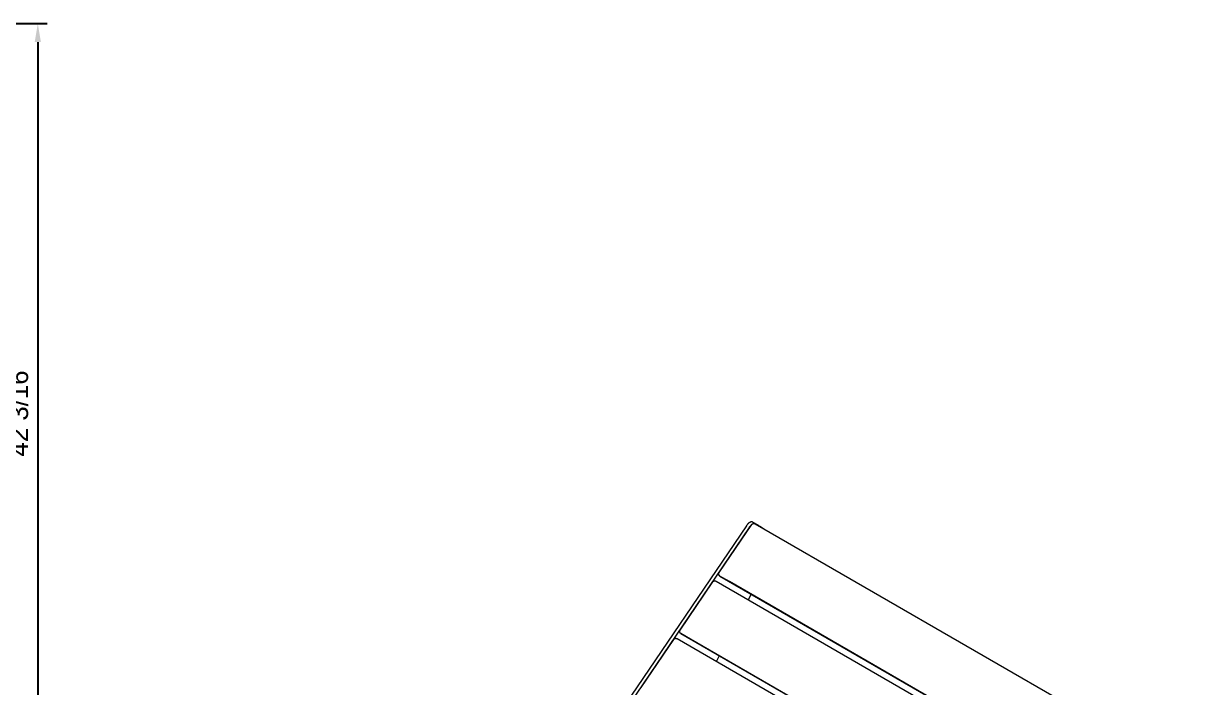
# Model space of a CAD drawing. Header units: inches. Extents: x 3 to 193, y 3 to 134.
# Drawn here: x 127.7 to 191.4, y 94.6 to 130.5 of the extents above; entities that cross this region are included whole.
import ezdxf

# ---------------------------------------------------------------- set-up
doc = ezdxf.new("R2010")
doc.units = ezdxf.units.IN
doc.header["$PDSIZE"] = -1
doc.layers.add('ZANO_R', color=7, linetype='Continuous', lineweight=0)
doc.styles.get("Standard").update_dxf_attribs({"font": 'ARIALUNI.TTF'})
doc.dimstyles.new('amerykanie', dxfattribs={"dimtxt": 50, "dimasz": 50, "dimexe": 0.5, "dimexo": 0.5, "dimgap": 1, "dimtad": 1, "dimdec": 0, "dimzin": 0, "dimlunit": 5, "dimtxsty": 'Standard', "dimcen": 0.09, "dimclrd": 1, "dimclre": 1, "dimclrt": 1, "dimazin": 0, "dimtfac": 1, "dimtdec": 0, "dimtmove": 0, "dimatfit": 3, "dimfxl": 1, "dimtzin": 0, "dimarcsym": 1})

# ---------------------------------------------------------------- blocks, each defined once
blk = doc.blocks.new('*D366')
at = {"layer": 'Defpoints', "color": 0}
for p in [(125.353, 130.526), (125.112, 88.319), (128.489, 88.319)]:
    blk.add_point(p, dxfattribs=at)
at = {"layer": 'ZANO_R', "color": 1, "lineweight": -2}
for p, q in [((125.853, 130.526), (128.989, 130.526)), ((128.489, 129.526), (128.489, 89.319)), ((125.612, 88.319), (128.989, 88.319))]:
    blk.add_line(p, q, dxfattribs=at)
at = {"layer": 'ZANO_R', "color": 1}
for points in [[(128.656, 129.526), (128.323, 129.526), (128.489, 130.526)], [(128.323, 89.319), (128.656, 89.319), (128.489, 88.319)]]:
    blk.add_solid(points, dxfattribs=at)
at = {"layer": 'ZANO_R', "color": 1, "insert": (127.47, 109.422), "char_height": 1, "attachment_point": 5, "rotation": 90}
blk.add_mtext('42 3/16', dxfattribs=at)

msp = doc.modelspace()

# ---------------------------------------------------------------- linework, layer by layer
at = {"layer": 'ZANO_R'}
for p, q in [((166.83329, 103.34957), (150.4693, 79.23712)), ((166.97677, 103.24639), (150.61278, 79.13394)), ((165.3611, 100.81505), (167.12604, 103.4157)), ((166.84196, 103.36205), (166.83329, 103.34957)), ((166.85107, 103.37454), (166.84196, 103.36205)), ((166.86061, 103.38701), (166.85107, 103.37454)), ((166.87057, 103.3994), (166.86061, 103.38701)), ((166.88092, 103.41168), (166.87057, 103.3994)), ((166.89166, 103.42379), (166.88092, 103.41168)), ((166.90274, 103.43567), (166.89166, 103.42379)), ((166.91415, 103.44728), (166.90274, 103.43567)), ((166.92584, 103.45855), (166.91415, 103.44728)), ((166.93779, 103.46944), (166.92584, 103.45855)), ((166.94994, 103.47989), (166.93779, 103.46944)), ((166.96226, 103.48984), (166.94994, 103.47989)), ((166.9747, 103.49926), (166.96226, 103.48984)), ((166.98722, 103.5081), (166.9747, 103.49926)), ((166.98902, 103.26398), (166.97677, 103.24639)), ((166.99348, 103.51228), (166.98722, 103.5081)), ((167.00185, 103.28114), (166.98902, 103.26398)), ((166.99975, 103.5163), (166.99348, 103.51228)), ((167.00601, 103.52016), (166.99975, 103.5163)), ((167.01527, 103.29785), (167.00185, 103.28114)), ((167.01226, 103.52385), (167.00601, 103.52016)), ((167.01848, 103.52736), (167.01226, 103.52385)), ((167.02925, 103.31409), (167.01527, 103.29785)), ((167.02468, 103.5307), (167.01848, 103.52736)), ((167.03085, 103.53385), (167.02468, 103.5307)), ((167.04377, 103.32984), (167.02925, 103.31409)), ((167.03698, 103.53683), (167.03085, 103.53385)), ((167.04307, 103.53962), (167.03698, 103.53683)), ((167.0491, 103.54222), (167.04307, 103.53962)), ((167.05883, 103.34509), (167.04377, 103.32984)), ((167.05508, 103.54463), (167.0491, 103.54222)), ((167.061, 103.54685), (167.05508, 103.54463)), ((167.07439, 103.35982), (167.05883, 103.34509)), ((167.06685, 103.54888), (167.061, 103.54685)), ((167.07263, 103.55072), (167.06685, 103.54888)), ((167.07834, 103.55237), (167.07263, 103.55072)), ((167.09045, 103.374), (167.07439, 103.35982)), ((167.08396, 103.55383), (167.07834, 103.55237)), ((167.08949, 103.5551), (167.08396, 103.55383)), ((167.09494, 103.55618), (167.08949, 103.5551)), ((167.10699, 103.38763), (167.09045, 103.374)), ((167.10028, 103.55707), (167.09494, 103.55618)), ((167.10553, 103.55778), (167.10028, 103.55707)), ((167.11068, 103.5583), (167.10553, 103.55778)), ((167.11572, 103.55864), (167.11068, 103.5583)), ((167.1182, 103.55874), (167.11572, 103.55864)), ((167.12066, 103.5588), (167.1182, 103.55874)), ((167.12308, 103.55882), (167.12066, 103.5588)), ((167.12548, 103.55879), (167.12308, 103.55882)), ((167.12785, 103.55872), (167.12548, 103.55879)), ((167.12604, 103.4157), (167.12877, 103.41958)), ((167.13019, 103.5586), (167.12785, 103.55872)), ((167.12877, 103.41958), (167.13164, 103.42337)), ((167.1325, 103.55844), (167.13019, 103.5586)), ((167.13164, 103.42337), (167.13464, 103.42705)), ((167.13478, 103.55825), (167.1325, 103.55844)), ((167.13464, 103.42705), (167.13776, 103.43062)), ((167.13703, 103.55801), (167.13478, 103.55825)), ((167.13925, 103.55773), (167.13703, 103.55801)), ((167.13776, 103.43062), (167.14101, 103.43409)), ((167.14145, 103.55741), (167.13925, 103.55773)), ((167.14101, 103.43409), (167.14438, 103.43744)), ((167.14361, 103.55704), (167.14145, 103.55741)), ((167.14574, 103.55664), (167.14361, 103.55704)), ((167.14438, 103.43744), (167.14786, 103.44067)), ((167.14784, 103.5562), (167.14574, 103.55664)), ((167.14991, 103.55573), (167.14784, 103.5562)), ((167.14786, 103.44067), (167.15145, 103.44377)), ((167.15195, 103.55521), (167.14991, 103.55573)), ((167.15145, 103.44377), (167.15515, 103.44675)), ((167.15396, 103.55466), (167.15195, 103.55521)), ((167.15594, 103.55407), (167.15396, 103.55466)), ((167.15515, 103.44675), (167.15894, 103.4496)), ((167.15789, 103.55345), (167.15594, 103.55407)), ((167.15981, 103.55279), (167.15789, 103.55345)), ((167.15894, 103.4496), (167.16284, 103.45232)), ((167.16169, 103.55209), (167.15981, 103.55279)), ((167.16355, 103.55136), (167.16169, 103.55209)), ((167.16284, 103.45232), (167.16683, 103.4549)), ((167.16537, 103.5506), (167.16355, 103.55136)), ((167.16716, 103.5498), (167.16537, 103.5506)), ((167.16683, 103.4549), (167.1709, 103.45733)), ((167.16892, 103.54897), (167.16716, 103.5498)), ((167.17065, 103.54811), (167.16892, 103.54897)), ((167.17235, 103.54722), (167.17065, 103.54811)), ((167.1709, 103.45733), (167.17506, 103.45963)), ((167.17402, 103.5463), (167.17235, 103.54722)), ((167.47323, 103.37648), (167.17402, 103.5463)), ((167.17506, 103.45963), (167.17929, 103.46178)), ((167.17929, 103.46178), (167.1836, 103.46377)), ((167.1836, 103.46377), (167.18797, 103.46562)), ((167.18797, 103.46562), (167.19241, 103.46732)), ((167.19241, 103.46732), (167.1969, 103.46885)), ((167.1969, 103.46885), (167.20145, 103.47024)), ((167.20145, 103.47024), (167.20603, 103.47146)), ((167.20603, 103.47146), (167.21066, 103.47252)), ((167.21066, 103.47252), (167.21532, 103.47342)), ((167.21532, 103.47342), (167.22001, 103.47416)), ((167.22001, 103.47416), (167.22473, 103.47473)), ((167.22473, 103.47473), (167.22946, 103.47514)), ((167.22946, 103.47514), (167.2342, 103.47538)), ((167.2342, 103.47538), (167.23895, 103.47546)), ((167.23895, 103.47546), (167.2437, 103.47537)), ((167.2437, 103.47537), (167.24844, 103.47512)), ((167.24844, 103.47512), (167.25317, 103.4747)), ((167.25317, 103.4747), (167.25788, 103.47412)), ((167.25788, 103.47412), (167.26257, 103.47337)), ((167.26257, 103.47337), (167.26723, 103.47246)), ((167.26723, 103.47246), (167.27186, 103.47139)), ((167.27186, 103.47139), (167.27644, 103.47016)), ((167.27644, 103.47016), (167.28098, 103.46877)), ((167.28098, 103.46877), (167.28547, 103.46722)), ((167.28547, 103.46722), (167.2899, 103.46552)), ((167.2899, 103.46552), (167.29427, 103.46366)), ((167.29427, 103.46366), (167.29858, 103.46166)), ((167.29858, 103.46166), (167.30281, 103.4595)), ((167.30281, 103.4595), (167.30696, 103.4572)), ((167.30696, 103.4572), (191.40694, 89.54307)), ((167.47323, 103.37648), (167.53244, 103.34119)), ((167.53244, 103.34119), (167.59075, 103.30444)), ((167.59075, 103.30444), (167.76689, 103.19166)), ((165.33758, 100.73901), (165.33768, 100.74375)), ((165.33765, 100.73426), (165.33758, 100.73901)), ((165.33788, 100.72952), (165.33765, 100.73426)), ((165.33768, 100.74375), (165.33795, 100.74849)), ((165.33827, 100.7248), (165.33788, 100.72952)), ((165.33795, 100.74849), (165.33838, 100.75321)), ((165.33883, 100.72008), (165.33827, 100.7248)), ((165.33838, 100.75321), (165.33897, 100.75792)), ((165.33956, 100.7154), (165.33883, 100.72008)), ((165.33897, 100.75792), (165.33973, 100.7626)), ((165.34044, 100.71074), (165.33956, 100.7154)), ((165.33973, 100.7626), (165.34065, 100.76725)), ((165.34149, 100.70611), (165.34044, 100.71074)), ((165.34065, 100.76725), (165.34173, 100.77187)), ((165.3427, 100.70152), (165.34149, 100.70611)), ((165.34173, 100.77187), (165.34297, 100.77645)), ((165.34407, 100.69698), (165.3427, 100.70152)), ((165.34297, 100.77645), (165.34437, 100.78099)), ((165.34559, 100.69248), (165.34407, 100.69698)), ((165.34437, 100.78099), (165.34592, 100.78547)), ((165.34727, 100.68805), (165.34559, 100.69248)), ((165.34592, 100.78547), (165.34764, 100.78989)), ((165.3491, 100.68367), (165.34727, 100.68805)), ((165.34764, 100.78989), (165.3495, 100.79425)), ((165.35109, 100.67936), (165.3491, 100.68367)), ((165.3495, 100.79425), (165.35152, 100.79855)), ((165.35322, 100.67513), (165.35109, 100.67936)), ((165.35152, 100.79855), (165.35368, 100.80277)), ((165.3555, 100.67096), (165.35322, 100.67513)), ((165.35368, 100.80277), (165.35599, 100.80692)), ((165.35792, 100.66689), (165.3555, 100.67096)), ((165.35599, 100.80692), (165.35763, 100.80967)), ((165.35763, 100.80967), (165.35933, 100.81238)), ((165.36049, 100.66289), (165.35792, 100.66689)), ((165.35933, 100.81238), (165.3611, 100.81505)), ((165.36319, 100.65899), (165.36049, 100.66289)), ((165.36602, 100.65519), (165.36319, 100.65899)), ((165.36899, 100.65149), (165.36602, 100.65519)), ((165.37208, 100.64789), (165.36899, 100.65149)), ((165.37529, 100.6444), (165.37208, 100.64789)), ((165.37863, 100.64103), (165.37529, 100.6444)), ((165.38208, 100.63777), (165.37863, 100.64103)), ((165.38564, 100.63464), (165.38208, 100.63777)), ((165.38931, 100.63163), (165.38564, 100.63464)), ((165.39308, 100.62875), (165.38931, 100.63163)), ((163.25085, 97.70557), (165.01579, 100.30623)), ((165.01579, 100.30623), (165.01852, 100.31011)), ((165.01852, 100.31011), (165.02139, 100.31389)), ((165.02139, 100.31389), (165.02439, 100.31757)), ((165.02439, 100.31757), (165.02751, 100.32115)), ((165.02751, 100.32115), (165.03076, 100.32461)), ((165.03076, 100.32461), (165.03412, 100.32796)), ((165.03412, 100.32796), (165.0376, 100.33119)), ((165.0376, 100.33119), (165.04119, 100.3343)), ((165.04119, 100.3343), (165.04489, 100.33728)), ((165.04489, 100.33728), (165.04869, 100.34013)), ((165.04869, 100.34013), (165.05258, 100.34284)), ((165.05258, 100.34284), (165.05657, 100.34542)), ((165.05657, 100.34542), (165.06065, 100.34786)), ((165.06065, 100.34786), (165.0648, 100.35015)), ((165.0648, 100.35015), (165.06904, 100.3523)), ((165.06904, 100.3523), (165.07335, 100.3543)), ((165.07335, 100.3543), (165.07772, 100.35615)), ((165.07772, 100.35615), (165.08216, 100.35784)), ((165.08216, 100.35784), (165.08665, 100.35938)), ((165.08665, 100.35938), (165.09119, 100.36076)), ((165.09119, 100.36076), (165.09578, 100.36198)), ((165.09578, 100.36198), (165.10041, 100.36304)), ((165.10041, 100.36304), (165.10507, 100.36394)), ((165.10507, 100.36394), (165.10976, 100.36468)), ((165.10976, 100.36468), (165.11447, 100.36525)), ((165.11447, 100.36525), (165.1192, 100.36566)), ((165.1192, 100.36566), (165.12395, 100.36591)), ((165.12395, 100.36591), (165.12869, 100.36598)), ((165.12869, 100.36598), (165.13344, 100.3659)), ((165.13344, 100.3659), (165.13818, 100.36564)), ((165.13818, 100.36564), (165.14291, 100.36523)), ((165.14291, 100.36523), (165.14763, 100.36464)), ((165.14763, 100.36464), (165.15231, 100.3639)), ((165.15231, 100.3639), (165.15698, 100.36299)), ((165.15698, 100.36299), (165.1616, 100.36192)), ((165.1616, 100.36192), (165.16619, 100.36069)), ((165.16619, 100.36069), (165.17073, 100.3593)), ((165.17073, 100.3593), (165.17522, 100.35775)), ((165.17522, 100.35775), (165.17965, 100.35605)), ((165.17965, 100.35605), (165.18402, 100.35419)), ((165.18402, 100.35419), (165.18832, 100.35218)), ((165.18832, 100.35218), (165.19255, 100.35003)), ((165.19255, 100.35003), (165.19671, 100.34772)), ((165.19671, 100.34772), (189.75517, 86.16889)), ((165.39695, 100.626), (165.39308, 100.62875)), ((165.40091, 100.6234), (165.39695, 100.626)), ((165.40496, 100.62093), (165.40091, 100.6234)), ((165.40547, 100.62063), (165.40496, 100.62093)), ((165.40547, 100.62063), (189.88891, 86.48511)), ((165.91465, 100.32224), (165.40547, 100.62063)), ((190.19257, 86.30538), (165.91465, 100.32224)), ((167.08973, 99.64381), (166.93461, 99.34434)), ((163.22733, 97.62953), (163.22743, 97.63427)), ((163.22739, 97.62479), (163.22733, 97.62953)), ((163.22762, 97.62005), (163.22739, 97.62479)), ((163.22743, 97.63427), (163.22769, 97.63901)), ((163.22802, 97.61532), (163.22762, 97.62005)), ((163.22769, 97.63901), (163.22812, 97.64374)), ((163.22858, 97.61061), (163.22802, 97.61532)), ((163.22812, 97.64374), (163.22872, 97.64844)), ((163.2293, 97.60592), (163.22858, 97.61061)), ((163.22872, 97.64844), (163.22947, 97.65313)), ((163.23019, 97.60126), (163.2293, 97.60592)), ((163.22947, 97.65313), (163.23039, 97.65778)), ((163.23124, 97.59663), (163.23019, 97.60126)), ((163.23039, 97.65778), (163.23147, 97.6624)), ((163.23244, 97.59205), (163.23124, 97.59663)), ((163.23147, 97.6624), (163.23271, 97.66698)), ((163.23381, 97.5875), (163.23244, 97.59205)), ((163.23271, 97.66698), (163.23411, 97.67151)), ((163.23534, 97.58301), (163.23381, 97.5875)), ((163.23411, 97.67151), (163.23567, 97.67599)), ((163.23702, 97.57857), (163.23534, 97.58301)), ((163.23567, 97.67599), (163.23738, 97.68042)), ((163.23885, 97.5742), (163.23702, 97.57857)), ((163.23738, 97.68042), (163.23925, 97.68478)), ((163.24083, 97.56989), (163.23885, 97.5742)), ((163.23925, 97.68478), (163.24126, 97.68907)), ((163.24297, 97.56565), (163.24083, 97.56989)), ((163.24126, 97.68907), (163.24343, 97.6933)), ((163.24525, 97.56149), (163.24297, 97.56565)), ((163.24343, 97.6933), (163.24573, 97.69744)), ((163.24767, 97.55741), (163.24525, 97.56149)), ((163.24573, 97.69744), (163.24737, 97.70019)), ((163.24737, 97.70019), (163.24908, 97.7029)), ((163.25023, 97.55342), (163.24767, 97.55741)), ((163.24908, 97.7029), (163.25085, 97.70557)), ((163.25293, 97.54952), (163.25023, 97.55342)), ((163.25577, 97.54571), (163.25293, 97.54952)), ((163.25873, 97.54201), (163.25577, 97.54571)), ((163.26182, 97.53841), (163.25873, 97.54201)), ((163.26504, 97.53493), (163.26182, 97.53841)), ((163.26838, 97.53155), (163.26504, 97.53493)), ((163.27183, 97.5283), (163.26838, 97.53155)), ((163.27539, 97.52516), (163.27183, 97.5283)), ((163.27906, 97.52215), (163.27539, 97.52516)), ((163.28283, 97.51928), (163.27906, 97.52215)), ((163.2867, 97.51653), (163.28283, 97.51928)), ((163.29066, 97.51392), (163.2867, 97.51653)), ((163.29471, 97.51145), (163.29066, 97.51392)), ((163.29522, 97.51115), (163.29471, 97.51145)), ((163.29522, 97.51116), (188.23713, 83.11094)), ((163.8044, 97.21276), (163.29522, 97.51116)), ((161.14059, 94.5961), (162.90553, 97.19675)), ((162.90553, 97.19675), (162.90827, 97.20063)), ((162.90827, 97.20063), (162.91113, 97.20442)), ((162.91113, 97.20442), (162.91413, 97.2081)), ((162.91413, 97.2081), (162.91726, 97.21168)), ((162.91726, 97.21168), (162.9205, 97.21514)), ((162.9205, 97.21514), (162.92387, 97.21849)), ((162.92387, 97.21849), (162.92735, 97.22172)), ((162.92735, 97.22172), (162.93094, 97.22483)), ((162.93094, 97.22483), (162.93464, 97.22781)), ((162.93464, 97.22781), (162.93844, 97.23065)), ((162.93844, 97.23065), (162.94233, 97.23337)), ((162.94233, 97.23337), (162.94632, 97.23595)), ((162.94632, 97.23595), (162.95039, 97.23838)), ((162.95039, 97.23838), (162.95455, 97.24068)), ((162.95455, 97.24068), (162.95879, 97.24283)), ((162.95879, 97.24283), (162.96309, 97.24483)), ((162.96309, 97.24483), (162.96747, 97.24667)), ((162.96747, 97.24667), (162.9719, 97.24837)), ((162.9719, 97.24837), (162.97639, 97.24991)), ((162.97639, 97.24991), (162.98094, 97.25129)), ((162.98094, 97.25129), (162.98553, 97.25251)), ((162.98553, 97.25251), (162.99015, 97.25357)), ((162.99015, 97.25357), (162.99482, 97.25447)), ((162.99482, 97.25447), (162.99951, 97.25521)), ((162.99951, 97.25521), (163.00422, 97.25578)), ((163.00422, 97.25578), (163.00895, 97.25619)), ((163.00895, 97.25619), (163.01369, 97.25643)), ((163.01369, 97.25643), (163.01844, 97.25651)), ((163.01844, 97.25651), (163.02319, 97.25642)), ((163.02319, 97.25642), (163.02793, 97.25617)), ((163.02793, 97.25617), (163.03266, 97.25575)), ((163.03266, 97.25575), (163.03737, 97.25517)), ((163.03737, 97.25517), (163.04206, 97.25442)), ((163.04206, 97.25442), (163.04672, 97.25351)), ((163.04672, 97.25351), (163.05135, 97.25244)), ((163.05135, 97.25244), (163.05593, 97.25121)), ((163.05593, 97.25121), (163.06047, 97.24982)), ((163.06047, 97.24982), (163.06496, 97.24827)), ((163.06496, 97.24827), (163.06939, 97.24657)), ((163.06939, 97.24657), (163.07377, 97.24472)), ((163.07377, 97.24472), (163.07807, 97.24271)), ((163.07807, 97.24271), (163.0823, 97.24055)), ((163.0823, 97.24055), (163.08645, 97.23825)), ((163.08645, 97.23825), (188.10339, 82.79471)), ((188.54079, 82.9312), (163.8044, 97.21276)), ((165.36412, 96.31226), (165.20901, 96.01279))]:
    msp.add_line(p, q, dxfattribs=at)

# ---------------------------------------------------------------- dimensions: what is measured, and where the dimension line sits
dim = msp.add_linear_dim(base=(128.48942, 88.31851), p1=(125.35281, 130.52583), p2=(125.11157, 88.31851), angle=90, dimstyle='amerykanie', override={"dimtxt": 1, "dimasz": 1, "dimgap": 0.5, "dimdec": 4, "dimaunit": 1, "dimadec": 1, "dimtdec": 4, "dimtmove": 1, "dimfrac": 2}, dxfattribs=at)
dim.commit()
dim.dimension.update_dxf_attribs({"geometry": '*D366', "text_midpoint": (127.47032, 109.42217)})

doc.saveas('drawing.dxf')
